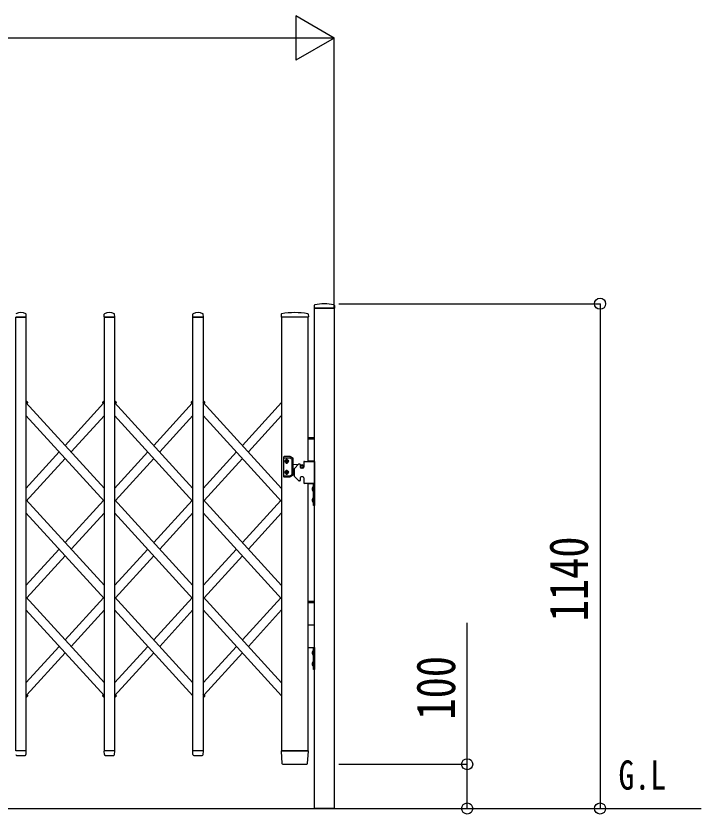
# Model space of a CAD drawing. Units: millimetres, scale not verified. Extents: x -16820 to 16820, y -11880 to 11880.
# Drawn here: x -9150 to -7603, y -5023 to -3221 of the extents above; entities that cross this region are included whole.
import ezdxf
from ezdxf.enums import TextEntityAlignment as Align

# ---------------------------------------------------------------- set-up
doc = ezdxf.new("R2010")
doc.units = ezdxf.units.MM
doc.header["$LTSCALE"] = 50
for name, color, linetype in [('0-1_USER1', 3, 'Continuous'), ('0-3_YKK_13', 4, 'Continuous'), ('0-4_YKK_A1', 4, 'Continuous'), ('0-5_YKK_D', 6, 'Continuous')]:
    doc.layers.add(name, color=color, linetype=linetype)
doc.styles.add('ＭＳ ゴシック', font='')
doc.styles.get('ＭＳ ゴシック').set_extended_font_data('MS Gothic')

msp = doc.modelspace()

# ---------------------------------------------------------------- linework, layer by layer
at = {"layer": '0-3_YKK_13'}
for p, q in [((-8476.05, -3874.6), (-8476.42, -3880.68)), ((-8430.79, -3874.6), (-8430.42, -3880.68)), ((-8430.72, -3880.99), (-8476.12, -3880.99)), ((-9126.72, -3900.99), (-9150.12, -3900.99)), ((-9126.42, -3900.68), (-9126.8, -3894.55)), ((-8950.42, -3900.68), (-8950.05, -3894.55)), ((-8926.72, -3900.99), (-8950.12, -3900.99)), ((-8926.42, -3900.68), (-8926.8, -3894.55)), ((-8750.42, -3900.68), (-8750.05, -3894.55)), ((-8726.72, -3900.99), (-8750.12, -3900.99)), ((-8726.42, -3900.68), (-8726.8, -3894.55)), ((-8550.54, -3894.34), (-8550.92, -3900.67)), ((-8549.22, -3900.99), (-8550.62, -3900.99)), ((-8489.72, -3900.99), (-8491.13, -3900.99)), ((-8489.81, -3894.34), (-8489.42, -3900.67)), ((-9123.16, -4092.88), (-9126.95, -4089.43)), ((-8953.74, -4092.88), (-8949.95, -4089.43)), ((-8953.74, -4092.88), (-8949.95, -4089.43)), ((-8953.74, -4092.88), (-8949.95, -4089.43)), ((-8923.16, -4092.88), (-8926.95, -4089.43)), ((-8753.74, -4092.88), (-8749.95, -4089.43)), ((-8753.74, -4092.88), (-8749.95, -4089.43)), ((-8753.74, -4092.88), (-8749.95, -4089.43)), ((-8723.16, -4092.88), (-8726.95, -4089.43)), ((-8723.16, -4092.88), (-8726.95, -4089.43)), ((-8723.16, -4092.88), (-8726.95, -4089.43)), ((-9124.1, -4095.41), (-9126.95, -4092.81)), ((-9124.1, -4095.41), (-9123.09, -4094.3)), ((-8952.8, -4095.41), (-8953.81, -4094.3)), ((-8952.8, -4095.41), (-8953.81, -4094.3)), ((-8952.8, -4095.41), (-8953.81, -4094.3)), ((-8952.8, -4095.41), (-8949.95, -4092.81)), ((-8952.8, -4095.41), (-8949.95, -4092.81)), ((-8952.8, -4095.41), (-8949.95, -4092.81)), ((-8924.1, -4095.41), (-8926.95, -4092.81)), ((-8924.1, -4095.41), (-8923.09, -4094.3)), ((-8752.8, -4095.41), (-8753.81, -4094.3)), ((-8752.8, -4095.41), (-8753.81, -4094.3)), ((-8752.8, -4095.41), (-8753.81, -4094.3)), ((-8752.8, -4095.41), (-8749.95, -4092.81)), ((-8752.8, -4095.41), (-8749.95, -4092.81)), ((-8752.8, -4095.41), (-8749.95, -4092.81)), ((-8724.1, -4095.41), (-8726.95, -4092.81)), ((-8724.1, -4095.41), (-8726.95, -4092.81)), ((-8724.1, -4095.41), (-8726.95, -4092.81)), ((-8724.1, -4095.41), (-8723.09, -4094.3)), ((-8724.1, -4095.41), (-8723.09, -4094.3)), ((-8724.1, -4095.41), (-8723.09, -4094.3)), ((-9126.95, -4760.99), (-9123.16, -4757.54)), ((-9124.32, -4755.22), (-9124.1, -4755.02)), ((-9124.1, -4755.02), (-9123.09, -4756.12)), ((-8952.8, -4755.02), (-8953.81, -4756.12)), ((-8952.8, -4755.02), (-8953.81, -4756.12)), ((-8952.8, -4755.02), (-8953.81, -4756.12)), ((-8949.95, -4760.99), (-8953.74, -4757.54)), ((-8949.95, -4760.99), (-8953.74, -4757.54)), ((-8949.95, -4760.99), (-8953.74, -4757.54)), ((-8949.95, -4757.61), (-8952.8, -4755.02)), ((-8949.95, -4757.61), (-8952.8, -4755.02)), ((-8949.95, -4757.61), (-8952.8, -4755.02)), ((-8926.95, -4760.99), (-8923.16, -4757.54)), ((-8924.32, -4755.22), (-8924.1, -4755.02)), ((-8924.1, -4755.02), (-8923.09, -4756.12)), ((-8726.95, -4757.61), (-8724.1, -4755.02)), ((-8726.95, -4757.61), (-8724.1, -4755.02)), ((-8726.95, -4757.61), (-8724.1, -4755.02)), ((-8726.95, -4760.99), (-8723.16, -4757.54)), ((-8726.95, -4760.99), (-8723.16, -4757.54)), ((-8726.95, -4760.99), (-8723.16, -4757.54)), ((-8724.1, -4755.02), (-8723.09, -4756.12)), ((-8724.1, -4755.02), (-8723.09, -4756.12)), ((-8724.1, -4755.02), (-8723.09, -4756.12)), ((-9126.72, -4880.99), (-9150.12, -4880.99)), ((-9126.87, -4888.71), (-9126.42, -4881.31)), ((-8949.97, -4888.71), (-8950.42, -4881.31)), ((-8926.72, -4880.99), (-8950.12, -4880.99)), ((-8926.87, -4888.71), (-8926.42, -4881.31)), ((-8749.97, -4888.71), (-8750.42, -4881.31)), ((-8726.72, -4880.99), (-8750.12, -4880.99)), ((-8726.87, -4888.71), (-8726.42, -4881.31)), ((-8550.92, -4881.31), (-8549.22, -4909.12)), ((-8550.62, -4880.99), (-8548.43, -4880.99)), ((-8491.92, -4880.99), (-8548.43, -4880.99)), ((-8491.92, -4880.99), (-8489.72, -4880.99)), ((-8491.12, -4909.12), (-8489.42, -4881.31)), ((-9147.95, -4890.99), (-9128.9, -4890.99)), ((-9126.9, -4889.12), (-9126.87, -4888.71)), ((-8949.97, -4888.71), (-8949.94, -4889.12)), ((-8947.95, -4890.99), (-8928.9, -4890.99)), ((-8926.9, -4889.12), (-8926.87, -4888.71)), ((-8749.97, -4888.71), (-8749.94, -4889.12)), ((-8747.95, -4890.99), (-8728.9, -4890.99)), ((-8726.9, -4889.12), (-8726.87, -4888.71)), ((-8547.23, -4910.99), (-8547.12, -4910.99)), ((-8547.12, -4910.99), (-8546.78, -4910.99))]:
    msp.add_line(p, q, dxfattribs=at)
for points in [[(-8547.12, -4910.99), (-8546.78, -4910.99), (-8546.73, -4910.99)], [(-8546.73, -4910.99), (-8493.62, -4910.99), (-8493.12, -4910.99)]]:
    msp.add_lwpolyline(points, dxfattribs=at)
for centre, radius, start, end in [((-8475.05, -3874.66), 1, 104.06552, 176.5), ((-8453.42, -3960.99), 90, 75.93448, 104.06552), ((-8431.79, -3874.66), 1, 3.5, 75.93448), ((-9138.42, -3914.88), 23.89, 62.3399, 117.6601), ((-8938.42, -3914.88), 23.89, 62.3399, 117.6601), ((-8738.42, -3914.88), 23.89, 62.3399, 117.6601), ((-8520.17, -4072.06), 181.07, 80.6148, 99.3852), ((-8476.12, -3880.69), 0.3, 176.5, 270), ((-8430.72, -3880.69), 0.3, 270, 3.5), ((-9127.8, -3894.61), 1, 3.5, 62.3399), ((-9126.72, -3900.69), 0.3, 270, 0), ((-9126.72, -3900.69), 0.3, 0, 3.5), ((-8950.12, -3900.69), 0.3, 176.5, 180), ((-8950.12, -3900.69), 0.3, 180, 270), ((-8949.05, -3894.61), 1, 117.6601, 176.5), ((-8927.8, -3894.61), 1, 3.5, 62.3399), ((-8926.72, -3900.69), 0.3, 270, 0), ((-8926.72, -3900.69), 0.3, 0, 3.5), ((-8750.12, -3900.69), 0.3, 176.5, 180), ((-8750.12, -3900.69), 0.3, 180, 270), ((-8749.05, -3894.61), 1, 117.6601, 176.5), ((-8727.8, -3894.61), 1, 3.5, 62.3399), ((-8726.72, -3900.69), 0.3, 270, 0), ((-8726.72, -3900.69), 0.3, 0, 3.5), ((-8550.62, -3900.69), 0.3, 176.5, 270), ((-8549.54, -3894.4), 1, 99.38321, 176.5), ((-8490.81, -3894.4), 1, 3.5, 80.61679), ((-8489.72, -3900.69), 0.3, 270, 3.5), ((-9123.83, -4093.62), 1, 317.66992, 47.66992), ((-8953.07, -4093.62), 1, 132.33008, 222.33008), ((-8953.07, -4093.62), 1, 132.33008, 222.33008), ((-8953.07, -4093.62), 1, 132.33008, 222.33008), ((-8923.83, -4093.62), 1, 317.66992, 47.66992), ((-8753.07, -4093.62), 1, 132.33008, 222.33008), ((-8753.07, -4093.62), 1, 132.33008, 222.33008), ((-8753.07, -4093.62), 1, 132.33008, 222.33008), ((-8723.83, -4093.62), 1, 317.66992, 47.66992), ((-8723.83, -4093.62), 1, 317.66992, 47.66992), ((-8723.83, -4093.62), 1, 317.66992, 47.66992), ((-9123.83, -4756.8), 1, 312.33008, 42.33008), ((-8953.07, -4756.8), 1, 137.66992, 227.66992), ((-8953.07, -4756.8), 1, 137.66992, 227.66992), ((-8953.07, -4756.8), 1, 137.66992, 227.66992), ((-8923.83, -4756.8), 1, 312.33008, 42.33008), ((-8723.83, -4756.8), 1, 312.33008, 42.33008), ((-8723.83, -4756.8), 1, 312.33008, 42.33008), ((-8723.83, -4756.8), 1, 312.33008, 42.33008), ((-9126.72, -4881.29), 0.3, 356.5, 90), ((-8950.12, -4881.29), 0.3, 90, 183.5), ((-8926.72, -4881.29), 0.3, 356.5, 90), ((-8750.12, -4881.29), 0.3, 90, 183.5), ((-8726.72, -4881.29), 0.3, 356.5, 90), ((-8550.62, -4881.29), 0.3, 90, 183.5), ((-8489.72, -4881.29), 0.3, 356.5, 90), ((-9147.95, -4888.99), 2, 183.5, 270), ((-9128.9, -4888.99), 2, 270, 356.5), ((-8947.95, -4888.99), 2, 183.5, 270), ((-8928.9, -4888.99), 2, 270, 356.5), ((-8747.95, -4888.99), 2, 183.5, 270), ((-8728.9, -4888.99), 2, 270, 356.5), ((-8547.23, -4908.99), 2, 183.5, 270), ((-8493.12, -4908.99), 2, 270, 356.5)]:
    msp.add_arc(centre, radius, start, end, dxfattribs=at)
at = {"layer": '0-4_YKK_A1'}
for p, q in [((-8949.95, -4287.95), (-9126.95, -4093.64)), ((-9038.45, -4190.8), (-8951.98, -4095.86)), ((-8952.58, -4095.2), (-8949.95, -4092.81)), ((-8952.58, -4095.2), (-8949.95, -4092.81)), ((-8952.58, -4095.2), (-8949.95, -4092.81)), ((-8949.95, -4098.09), (-8952.58, -4095.2)), ((-8924.32, -4095.2), (-8926.95, -4092.81)), ((-8749.95, -4287.95), (-8926.95, -4093.64)), ((-8924.92, -4095.86), (-8924.32, -4095.2)), ((-8838.45, -4190.8), (-8751.98, -4095.86)), ((-8752.58, -4095.2), (-8749.95, -4092.81)), ((-8752.58, -4095.2), (-8749.95, -4092.81)), ((-8752.58, -4095.2), (-8749.95, -4092.81)), ((-8749.95, -4098.09), (-8752.58, -4095.2)), ((-8724.32, -4095.2), (-8726.95, -4092.81)), ((-8724.32, -4095.2), (-8726.95, -4092.81)), ((-8724.32, -4095.2), (-8726.95, -4092.81)), ((-8549.95, -4287.95), (-8726.95, -4093.64)), ((-8724.92, -4095.86), (-8724.32, -4095.2)), ((-8724.92, -4095.86), (-8724.32, -4095.2)), ((-8724.92, -4095.86), (-8724.32, -4095.2)), ((-8638.45, -4190.8), (-8549.95, -4093.64)), ((-8949.95, -4317.65), (-9126.95, -4123.34)), ((-9024.92, -4205.65), (-8949.95, -4123.34)), ((-8749.95, -4317.65), (-8926.95, -4123.34)), ((-8824.92, -4205.65), (-8749.95, -4123.34)), ((-8549.95, -4317.65), (-8726.95, -4123.34)), ((-8624.92, -4205.65), (-8549.95, -4123.34)), ((-8489.92, -4172.99), (-8475.92, -4172.99)), ((-8489.92, -4175.99), (-8475.92, -4175.99)), ((-9126.95, -4287.95), (-9051.98, -4205.65)), ((-8926.95, -4287.95), (-8851.98, -4205.65)), ((-8726.95, -4287.95), (-8651.98, -4205.65)), ((-8545.42, -4217.19), (-8545.42, -4261.19)), ((-8530.69, -4216.19), (-8544.42, -4216.19)), ((-8523.92, -4219.95), (-8530.19, -4216.33)), ((-9126.95, -4317.65), (-9038.45, -4220.5)), ((-8924.92, -4315.43), (-8838.45, -4220.5)), ((-8724.92, -4315.43), (-8638.45, -4220.5)), ((-8544.42, -4218.69), (-8531.36, -4218.69)), ((-8539.65, -4226.28), (-8540.47, -4226.28)), ((-8537.19, -4227.1), (-8536.37, -4227.1)), ((-8530.86, -4218.83), (-8526.42, -4221.39)), ((-8525.92, -4256.13), (-8525.92, -4222.26)), ((-8523.42, -4257.57), (-8523.42, -4220.81)), ((-8523.42, -4233.5), (-8512.33, -4234.4)), ((-8511.51, -4233.58), (-8520.84, -4242.91)), ((-8508.92, -4232.99), (-8510.09, -4232.99)), ((-8507.92, -4233.99), (-8507.92, -4239.99)), ((-8507.92, -4234.76), (-8503.59, -4235.11)), ((-8499.92, -4228.99), (-8499.92, -4239.99)), ((-8497.92, -4226.99), (-8475.92, -4226.99)), ((-8489.92, -4225.99), (-8475.92, -4225.99)), ((-8475.92, -4226.99), (-8489.92, -4226.99)), ((-8475.92, -4226.99), (-8475.92, -4276.99)), ((-8539.65, -4252.1), (-8540.47, -4252.1)), ((-8537.19, -4251.28), (-8536.37, -4251.28)), ((-8523.42, -4244.88), (-8521.42, -4244.72)), ((-8521.42, -4244.32), (-8521.42, -4259.67)), ((-8501.92, -4241.99), (-8505.92, -4241.99)), ((-8544.42, -4259.69), (-8531.36, -4259.69)), ((-8544.42, -4262.19), (-8530.69, -4262.19)), ((-8530.86, -4259.56), (-8526.42, -4257)), ((-8523.92, -4258.44), (-8530.19, -4262.06)), ((-8511.51, -4270.41), (-8520.84, -4261.08)), ((-8508.92, -4270.99), (-8510.09, -4270.99)), ((-8507.92, -4263.99), (-8507.92, -4269.99)), ((-8501.92, -4261.99), (-8505.92, -4261.99)), ((-8499.92, -4263.99), (-8499.92, -4274.99)), ((-8475.92, -4276.99), (-8497.92, -4276.99)), ((-8489.92, -4276.99), (-8475.92, -4276.99)), ((-8478.43, -4283.59), (-8478.43, -4295.39)), ((-8477.92, -4283.59), (-8478.43, -4283.59)), ((-8477.92, -4283.59), (-8477.92, -4295.39)), ((-8477.92, -4295.39), (-8478.43, -4295.39)), ((-8949.95, -4507.52), (-9126.95, -4313.2)), ((-9038.45, -4410.36), (-8951.98, -4315.43)), ((-8749.95, -4507.52), (-8926.95, -4313.2)), ((-8838.45, -4410.36), (-8751.98, -4315.43)), ((-8549.95, -4507.52), (-8726.95, -4313.2)), ((-8638.45, -4410.36), (-8551.98, -4315.43)), ((-8478.43, -4308.59), (-8478.43, -4320.39)), ((-8477.92, -4308.59), (-8478.43, -4308.59)), ((-8477.92, -4320.39), (-8478.43, -4320.39)), ((-8477.92, -4308.59), (-8477.92, -4320.39)), ((-8949.95, -4537.22), (-9126.95, -4342.9)), ((-9024.92, -4425.21), (-8949.95, -4342.9)), ((-8749.95, -4537.22), (-8926.95, -4342.9)), ((-8824.92, -4425.21), (-8749.95, -4342.9)), ((-8549.95, -4537.22), (-8726.95, -4342.9)), ((-8624.92, -4425.21), (-8549.95, -4342.9)), ((-9126.95, -4507.52), (-9051.98, -4425.21)), ((-8926.95, -4507.52), (-8851.98, -4425.21)), ((-8726.95, -4507.52), (-8651.98, -4425.21)), ((-9124.92, -4534.99), (-9038.45, -4440.06)), ((-8924.92, -4534.99), (-8838.45, -4440.06)), ((-8724.92, -4534.99), (-8638.45, -4440.06)), ((-8949.95, -4727.08), (-9126.95, -4532.77)), ((-9038.45, -4629.93), (-8951.98, -4534.99)), ((-8749.95, -4727.08), (-8926.95, -4532.77)), ((-8838.45, -4629.93), (-8751.98, -4534.99)), ((-8549.95, -4727.08), (-8726.95, -4532.77)), ((-8551.98, -4534.99), (-8638.45, -4629.93)), ((-8489.92, -4542.99), (-8475.92, -4542.99)), ((-8489.92, -4545.99), (-8475.92, -4545.99)), ((-8949.95, -4756.78), (-9126.95, -4562.47)), ((-9024.92, -4644.78), (-8949.95, -4562.47)), ((-8749.95, -4756.78), (-8926.95, -4562.47)), ((-8824.92, -4644.78), (-8749.95, -4562.47)), ((-8549.95, -4756.78), (-8726.95, -4562.47)), ((-8549.95, -4756.78), (-8726.95, -4562.47)), ((-8549.95, -4562.47), (-8624.92, -4644.78)), ((-8489.92, -4595.99), (-8475.92, -4595.99)), ((-8475.92, -4596.99), (-8489.92, -4596.99)), ((-9126.95, -4727.08), (-9051.98, -4644.78)), ((-8926.95, -4727.08), (-8851.98, -4644.78)), ((-8651.98, -4644.78), (-8726.95, -4727.08)), ((-8489.92, -4646.99), (-8475.92, -4646.99)), ((-9124.92, -4754.56), (-9038.45, -4659.63)), ((-8926.95, -4756.78), (-8838.45, -4659.63)), ((-8638.45, -4659.63), (-8724.92, -4754.56)), ((-8478.43, -4653.59), (-8478.43, -4665.39)), ((-8477.92, -4653.59), (-8478.43, -4653.59)), ((-8477.92, -4665.39), (-8478.43, -4665.39)), ((-8477.92, -4653.59), (-8477.92, -4665.39)), ((-8478.43, -4678.59), (-8478.43, -4690.39)), ((-8477.92, -4678.59), (-8478.43, -4678.59)), ((-8477.92, -4678.59), (-8477.92, -4690.39)), ((-8477.92, -4690.39), (-8478.43, -4690.39)), ((-9124.32, -4755.22), (-9126.95, -4752.33)), ((-9126.95, -4757.61), (-9124.32, -4755.22)), ((-8952.58, -4755.22), (-8951.98, -4754.56)), ((-8949.95, -4757.61), (-8952.58, -4755.22)), ((-8924.32, -4755.22), (-8926.95, -4752.33)), ((-8926.95, -4757.61), (-8924.32, -4755.22)), ((-8724.32, -4755.22), (-8726.95, -4752.33)), ((-8726.95, -4757.61), (-8724.32, -4755.22)), ((-15184.77, -5010.99), (-7603.07, -5010.99))]:
    msp.add_line(p, q, dxfattribs=at)
for points in [[(-8475.92, -3880.99), (-8430.92, -3880.99), (-8430.92, -5010.99), (-8475.92, -5010.99)], [(-9149.92, -3900.99), (-9126.92, -3900.99), (-9126.92, -4880.99), (-9149.92, -4880.99)], [(-8949.92, -3900.99), (-8926.92, -3900.99), (-8926.92, -4880.99), (-8949.92, -4880.99)], [(-8749.92, -3900.99), (-8726.92, -3900.99), (-8726.92, -4880.99), (-8749.92, -4880.99)], [(-8477.92, -4326.99), (-8477.92, -4276.99), (-8475.92, -4276.99), (-8475.92, -4326.99)], [(-8477.92, -4696.99), (-8477.92, -4646.99), (-8475.92, -4646.99), (-8475.92, -4696.99)]]:
    msp.add_lwpolyline(points, close=True, dxfattribs=at)
for points in [[(-8489.92, -4226.99), (-8489.92, -3900.99), (-8549.92, -3900.99), (-8549.92, -4880.99), (-8489.92, -4880.99), (-8489.92, -4276.99)], [(-9124.92, -4095.86), (-9124.32, -4095.2), (-9126.95, -4092.81)], [(-8540.47, -4226.28), (-8540.47, -4227.1), (-8539.65, -4227.1)], [(-8538.01, -4225.46), (-8538.01, -4224.64), (-8538.83, -4224.64), (-8538.83, -4225.46)], [(-8538.83, -4227.92), (-8538.83, -4228.74), (-8538.01, -4228.74), (-8538.01, -4227.92)], [(-8536.37, -4227.1), (-8536.37, -4226.28), (-8537.19, -4226.28)], [(-8540.47, -4252.1), (-8540.47, -4251.28), (-8539.65, -4251.28)], [(-8538.83, -4250.46), (-8538.83, -4249.64), (-8538.01, -4249.64), (-8538.01, -4250.46)], [(-8538.01, -4252.92), (-8538.01, -4253.74), (-8538.83, -4253.74), (-8538.83, -4252.92)], [(-8536.37, -4251.28), (-8536.37, -4252.1), (-8537.19, -4252.1)], [(-8480.53, -4286.99), (-8477.76, -4288.35), (-8477.15, -4289.49)], [(-8480.53, -4291.99), (-8477.76, -4290.64), (-8477.15, -4289.49)], [(-8480.53, -4311.99), (-8477.76, -4313.35), (-8477.15, -4314.49)], [(-8480.53, -4316.99), (-8477.76, -4315.64), (-8477.15, -4314.49)], [(-8480.53, -4656.99), (-8477.76, -4658.35), (-8477.15, -4659.49)], [(-8480.53, -4661.99), (-8477.76, -4660.64), (-8477.15, -4659.49)], [(-8480.53, -4681.99), (-8477.76, -4683.35), (-8477.15, -4684.49)], [(-8480.53, -4686.99), (-8477.76, -4685.64), (-8477.15, -4684.49)], [(-8949.95, -4757.61), (-8952.58, -4755.22), (-8951.98, -4754.56)], [(-8949.95, -4757.61), (-8952.58, -4755.22), (-8951.98, -4754.56)], [(-8726.95, -4757.61), (-8724.32, -4755.22), (-8726.95, -4752.33)], [(-8726.95, -4757.61), (-8724.32, -4755.22), (-8726.95, -4752.33)]]:
    msp.add_lwpolyline(points, dxfattribs=at)
for centre, radius in [((-8538.42, -4226.69), 3.75), ((-8538.42, -4251.69), 3.75), ((-8503.92, -4239.19), 3), ((-8503.92, -4239.19), 2.8)]:
    msp.add_circle(centre, radius, dxfattribs=at)
for centre, radius, start, end in [((-8544.42, -4217.19), 1, 90, 180), ((-8530.69, -4217.19), 1, 60, 90), ((-8544.42, -4219.69), 1, 90, 180), ((-8538.42, -4224.69), 2.25, 33.74899, 146.25101), ((-8538.42, -4228.69), 2.25, 213.74899, 326.25101), ((-8539.65, -4225.46), 0.82, 270, 0), ((-8539.65, -4227.92), 0.82, 0, 90), ((-8537.19, -4225.46), 0.82, 180, 270), ((-8537.19, -4227.92), 0.82, 90, 180), ((-8531.36, -4219.69), 1, 60, 90), ((-8526.92, -4222.26), 1, 0, 60), ((-8524.42, -4220.81), 1, 0, 60), ((-8510.09, -4234.99), 2, 90, 135), ((-8508.92, -4233.99), 1, 0, 90), ((-8503.92, -4239.19), 4.1, 347.31124, 85.37435), ((-8497.92, -4228.99), 2, 90, 180), ((-8538.42, -4249.69), 2.25, 33.74899, 146.25101), ((-8539.65, -4250.46), 0.82, 270, 0), ((-8539.65, -4252.92), 0.82, 0, 90), ((-8537.19, -4250.46), 0.82, 180, 270), ((-8537.19, -4252.92), 0.82, 90, 180), ((-8519.42, -4244.32), 2, 135, 180), ((-8505.92, -4239.99), 2, 180, 270), ((-8501.92, -4239.99), 2, 270, 0), ((-8544.42, -4258.69), 1, 180, 270), ((-8544.42, -4261.19), 1, 180, 270), ((-8538.42, -4253.69), 2.25, 213.74899, 326.25101), ((-8531.36, -4258.69), 1, 270, 300), ((-8530.69, -4261.19), 1, 270, 300), ((-8526.92, -4256.13), 1, 300, 0), ((-8524.42, -4257.57), 1, 300, 0), ((-8519.42, -4259.67), 2, 180, 225), ((-8510.09, -4268.99), 2, 225, 270), ((-8508.92, -4269.99), 1, 270, 0), ((-8505.92, -4263.99), 2, 90, 180), ((-8501.92, -4263.99), 2, 0, 90), ((-8497.92, -4274.99), 2, 180, 270), ((-8472.69, -4289.49), 8.23, 134.2189, 225.7811), ((-8472.69, -4314.49), 8.23, 134.2189, 225.7811), ((-8472.69, -4659.49), 8.23, 134.2189, 225.7811), ((-8472.69, -4684.49), 8.23, 134.2189, 225.7811)]:
    msp.add_arc(centre, radius, start, end, dxfattribs=at)
at = {"layer": '0-5_YKK_D'}
for p, q in [((-8430.92, -3270.99), (-8517.52, -3220.99)), ((-8517.52, -3220.99), (-8517.52, -3320.99)), ((-8530.92, -3270.99), (-14256.92, -3270.99)), ((-8430.92, -3270.99), (-8604.13, -3270.99)), ((-8430.92, -3270.99), (-8517.52, -3320.99)), ((-8430.92, -3879.99), (-8430.92, -3269.99)), ((-8420.92, -3870.99), (-7829.92, -3870.99)), ((-7830.92, -3870.99), (-7830.92, -5010.99)), ((-8420.92, -4910.99), (-8129.92, -4910.99)), ((-8420.92, -5010.99), (-7829.92, -5010.99)), ((-8420.92, -5010.99), (-8129.92, -5010.99))]:
    msp.add_line(p, q, dxfattribs=at)
msp.add_lwpolyline([(-8130.92, -5010.99), (-8130.92, -4910.99), (-8130.92, -4591.79)], dxfattribs=at)
for centre in [(-7830.92, -3870.99), (-8130.92, -4910.99), (-8130.92, -5010.99), (-7830.92, -5010.99)]:
    msp.add_circle(centre, 12.5, dxfattribs=at)

# ---------------------------------------------------------------- texts
at = {"layer": '0-1_USER1', "style": 'ＭＳ ゴシック', "width": 0.8}
msp.add_text('G.L', height=65.98, dxfattribs=at).set_placement((-7789.41, -4988.12), align=Align.BOTTOM_LEFT)
at = {"layer": '0-5_YKK_D', "style": 'ＭＳ ゴシック', "width": 0.8}
for s, p in [('1140', (-7831.72, -4588.19)), ('100', (-8131.72, -4810.19))]:
    msp.add_text(s, height=87.98, rotation=90, dxfattribs=at).set_placement(p, align=Align.BOTTOM_LEFT)

doc.saveas('drawing.dxf')
